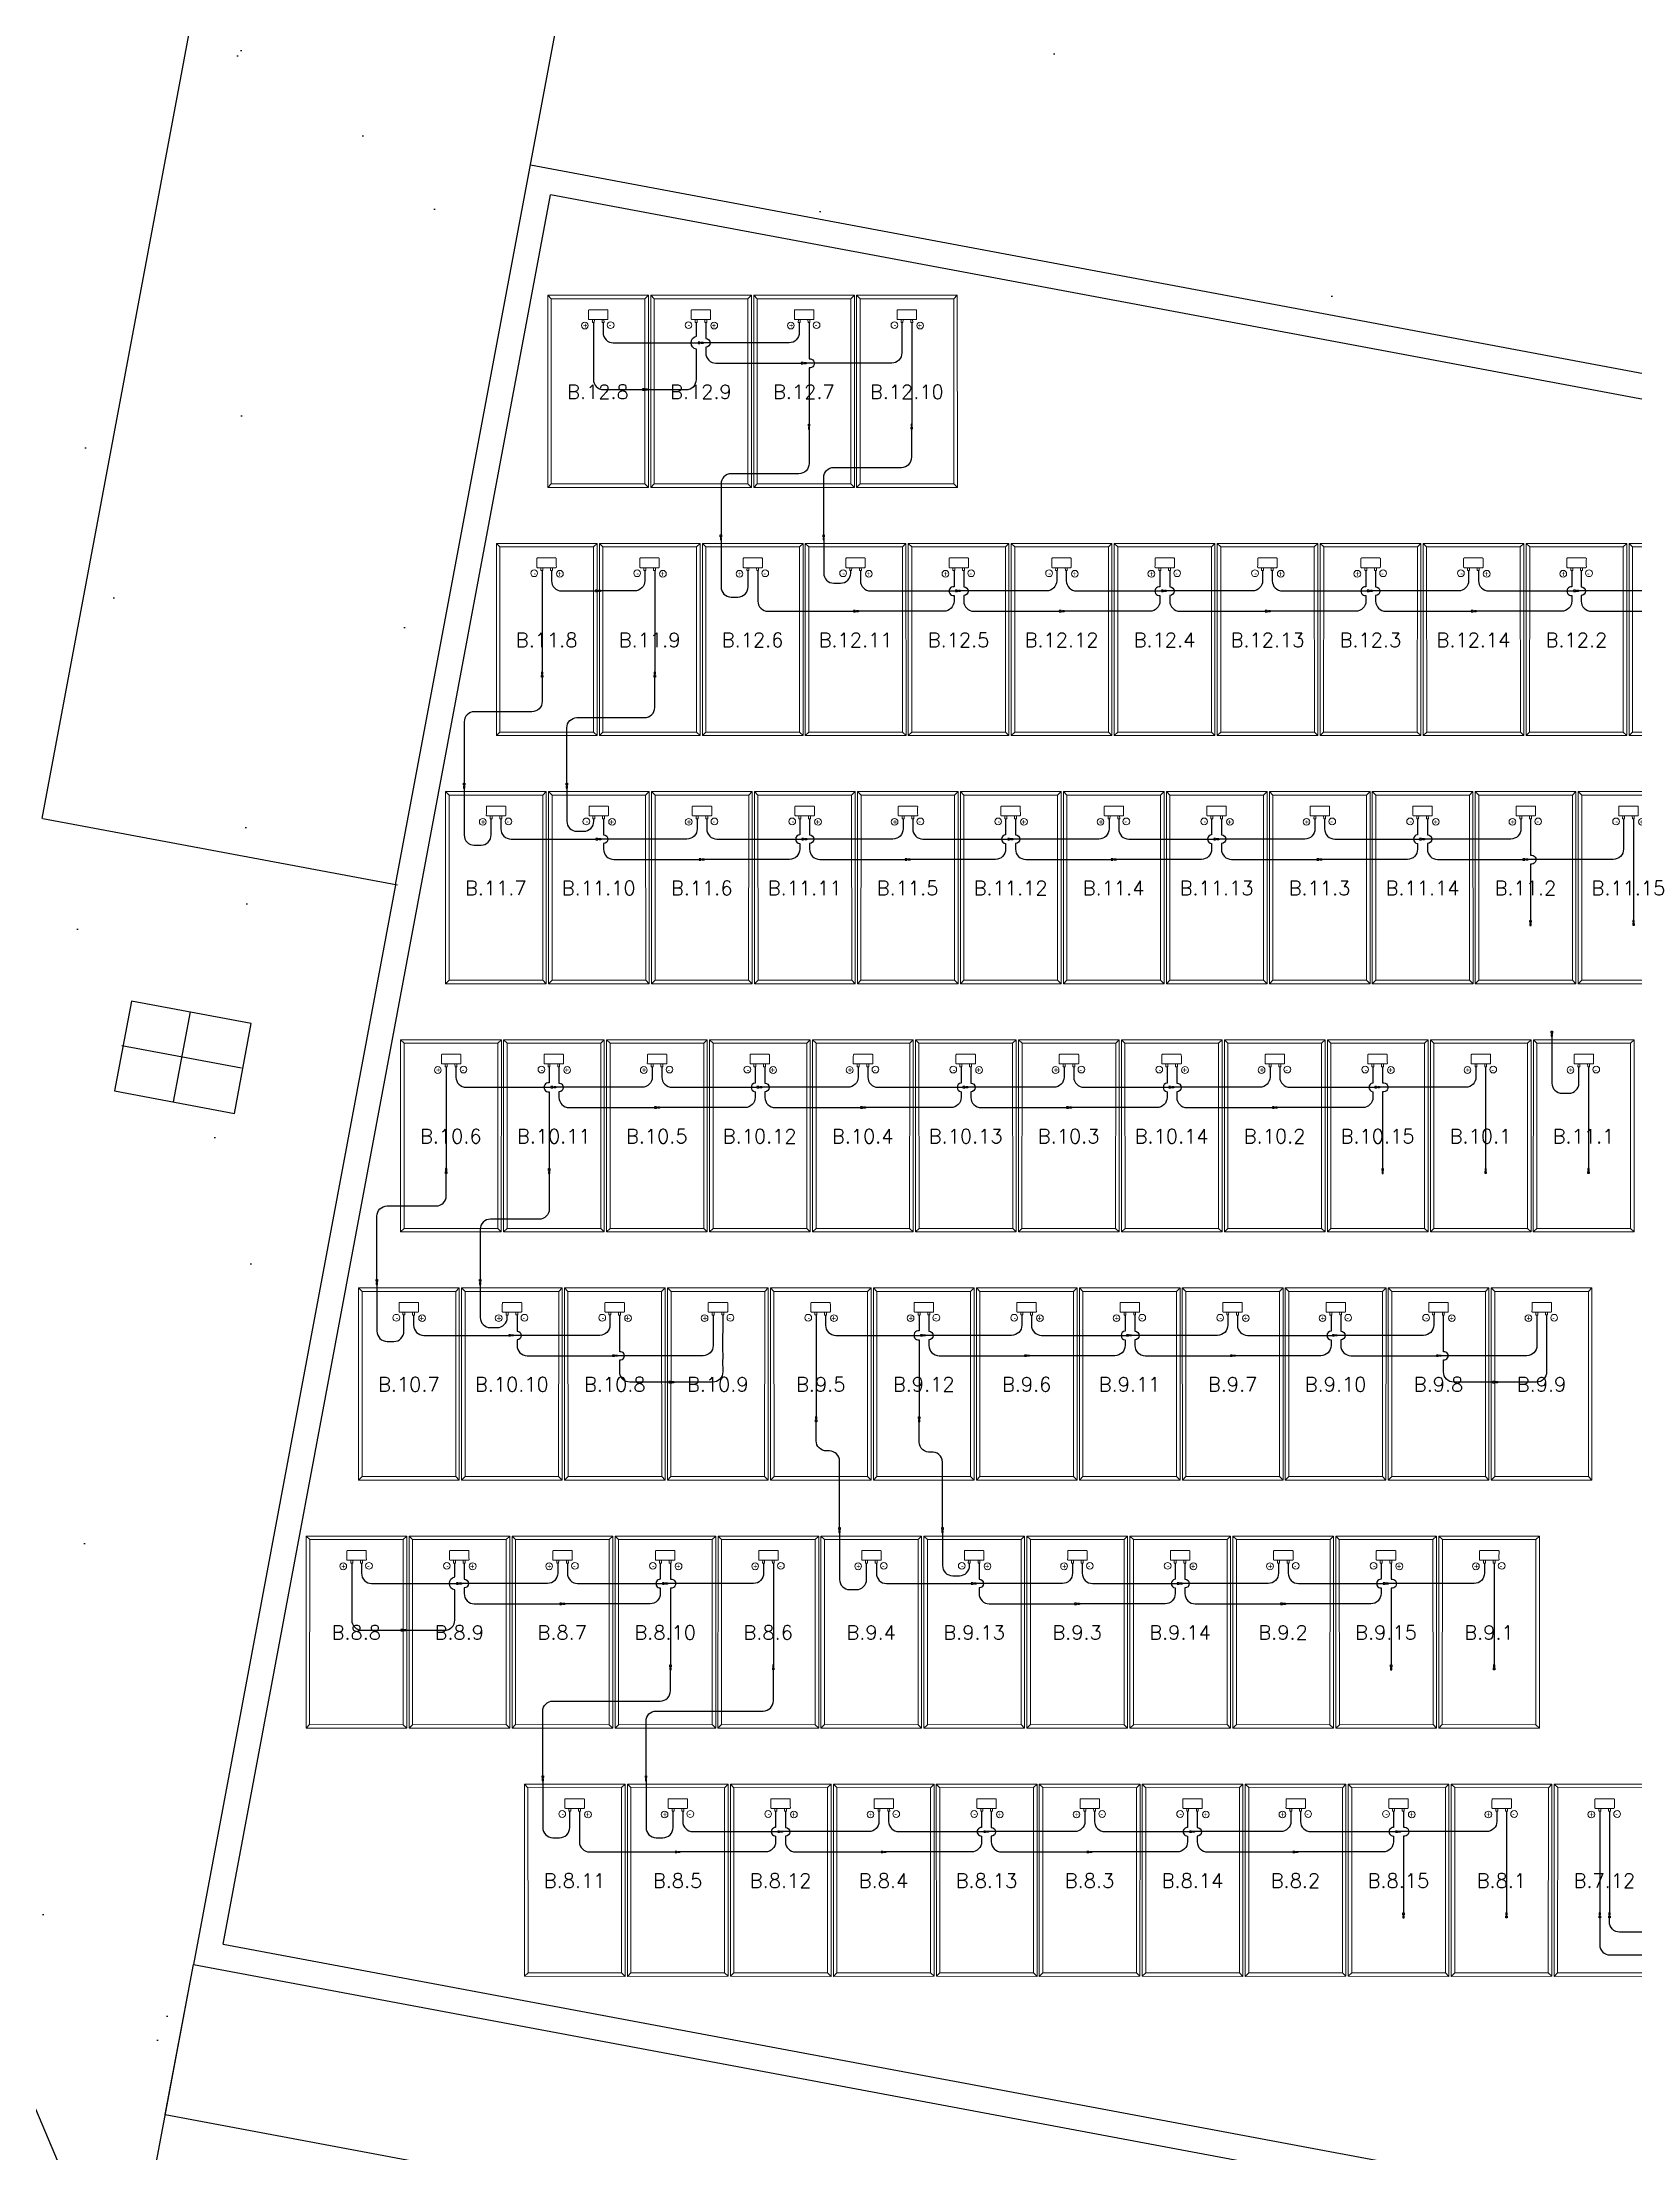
# Model space of a CAD drawing. Header units: metres. Extents: x 1796 to 2240, y -1398 to -999.
# Drawn here: x 2004.72 to 2020.39, y -1176.4 to -1155.63 of the extents above; entities that cross this region are included whole.
import ezdxf

# ---------------------------------------------------------------- set-up
doc = ezdxf.new("R2010")
doc.units = ezdxf.units.M
doc.header["$MEASUREMENT"] = 0
for name, color, linetype in [('ARQUITETURA', 253, 'CONTINUOUS'), ('CABO_MODULO_FV', 7, 'CONTINUOUS'), ('CABO_ORION_FV', 7, 'CONTINUOUS'), ('CONECTOR_MODULO_FV', 3, 'CONTINUOUS'), ('MÓDULOS FV', 7, 'CONTINUOUS')]:
    doc.layers.add(name, color=color, linetype=linetype)
doc.layers.add('MOD_ALOCADOS_A', color=5, linetype='CONTINUOUS', lineweight=9)
doc.layers.add('MODULOS_PV', color=2, linetype='CONTINUOUS', lineweight=9)
doc.styles.add('R120-500', font='romans.shx', dxfattribs={"height": 1.5})
pattern_1 = [(350.62296, (1466.5355, -762.2295), (4.08992, 4.08927), [0, -4.56, 0, -5.1, 0, -4.875]), (320.623, (1466.5355, -762.2295), (9.808834, 1.91215), [0, -2.46, 0, -4.11, 0, -1.575]), (280.62296, (1464.013, -759.536), (6.39856, -6.807323), [0, -1.5, 0, -5.4, 0, -7.05]), (270.623, (1464.013, -759.536), (8.08648, -4.78256), [0, -0.75, 0, -3.54, 0, -4.05])]

# ---------------------------------------------------------------- blocks, each defined once
blk = doc.blocks.new('modulo')
at = {"layer": 'MODULOS_PV', "color": 8}
for p, q in [((-0.751, 2.014), (-0.753, 2.063)), ((-1.381, 1.342), (-1.43, 1.34)), ((0.577, 0.769), (0.626, 0.771)), ((-0.053, 0.097), (-0.051, 0.048))]:
    blk.add_line(p, q, dxfattribs=at)
for points in [[(-1.43, 1.34), (-0.753, 2.063), (0.626, 0.771), (-0.051, 0.048)], [(-1.381, 1.342), (-0.751, 2.014), (0.577, 0.769), (-0.053, 0.097)]]:
    blk.add_lwpolyline(points, close=True, dxfattribs=at)
for points in [[(-0.956, 1.498), (-0.935, 1.478), (-0.922, 1.492), (-0.943, 1.512)], [(-0.878, 1.581), (-0.857, 1.562), (-0.87, 1.548), (-0.891, 1.567)]]:
    blk.add_lwpolyline(points, dxfattribs=at)
blk.add_circle((-0.793, 1.591), 0.0332, dxfattribs=at)
at = {"layer": 'MODULOS_PV', "color": 1}
blk.add_circle((-0.963, 1.403), 0.0332, dxfattribs=at)
at = {"layer": 'MODULOS_PV', "color": 8}
blk.add_open_spline([(-0.986, 1.473), (-1.006, 1.493), (-1.027, 1.512), (-1.048, 1.532), (-1.048, 1.532), (-1.049, 1.534), (-1.049, 1.536), (-1.048, 1.538), (-1.048, 1.539), (-1.007, 1.583), (-0.966, 1.627), (-0.925, 1.67), (-0.924, 1.671), (-0.922, 1.672), (-0.919, 1.672), (-0.918, 1.671), (-0.917, 1.671), (-0.897, 1.652), (-0.876, 1.632), (-0.855, 1.613), (-0.855, 1.612), (-0.854, 1.611), (-0.854, 1.608), (-0.855, 1.606), (-0.855, 1.605), (-0.896, 1.561), (-0.937, 1.518), (-0.978, 1.474), (-0.979, 1.473), (-0.981, 1.472), (-0.984, 1.472), (-0.985, 1.473), (-0.986, 1.473)], degree=3, knots=[0, 0, 0, 0, 1, 1, 1, 1.002534, 1.003925, 1.008052, 1.008052, 1.008052, 2.008052, 2.008052, 2.008052, 2.012179, 2.01357, 2.016104, 2.016104, 2.016104, 3.016104, 3.016104, 3.016104, 3.018638, 3.02003, 3.024156, 3.024156, 3.024156, 4.024156, 4.024156, 4.024156, 4.028283, 4.029675, 4.032208, 4.032208, 4.032208, 4.032208], dxfattribs=at)
at = {"layer": 'MODULOS_PV', "color": 8, "insert": (-0.827, 1.597), "char_height": 0.0572, "width": 0.10748, "attachment_point": 1, "rotation": 46.8722}
blk.add_mtext('-', dxfattribs=at)
at = {"layer": 'MODULOS_PV', "color": 1, "insert": (-0.997, 1.409), "char_height": 0.0572, "width": 0.10748, "attachment_point": 1, "rotation": 46.8722}
blk.add_mtext('+', dxfattribs=at)
blk = doc.blocks.new('CONECTOR_PLACA')
at = {"layer": 'CONECTOR_MODULO_FV'}
blk.add_hatch(color=256, dxfattribs=at).paths.add_polyline_path([(-0.001, -0.018), (0.001, -0.018), (0.001, -0.024), (0, -0.024), (-0.001, -0.024)])
for p, q in [((0, 0), (-0.006, 0)), ((-0.006, 0), (-0.006, -0.018)), ((0.006, 0), (0, 0)), ((0.006, -0.018), (0.006, 0)), ((-0.006, -0.018), (0.006, -0.018)), ((-0.001, -0.018), (-0.001, -0.024)), ((0.001, -0.018), (0.001, -0.024))]:
    blk.add_line(p, q, dxfattribs=at)
for points in [[(-0.002, -0.018), (-0.002, -0.022), (-0.001, -0.023), (-0.001, -0.024), (0, -0.024)], [(0.002, -0.018), (0.002, -0.022), (0.001, -0.023), (0.001, -0.024), (0, -0.024)]]:
    blk.add_lwpolyline(points, dxfattribs=at)
blk = doc.blocks.new('CONECTOR ORION')
at = {"layer": 'CONECTOR_MODULO_FV', "true_color": 0xf8d731}
blk.add_hatch(color=40, dxfattribs=at).paths.add_polyline_path([(-537.822, -669.536), (-537.822, -669.538), (-537.816, -669.538), (-537.816, -669.537), (-537.816, -669.536)])
at = {"layer": 'CONECTOR_MODULO_FV', "color": 40, "true_color": 0xf8d731}
for p, q in [((-537.84, -669.537), (-537.84, -669.531)), ((-537.84, -669.531), (-537.822, -669.531)), ((-537.84, -669.543), (-537.84, -669.537)), ((-537.822, -669.543), (-537.84, -669.543)), ((-537.822, -669.531), (-537.822, -669.543)), ((-537.822, -669.536), (-537.816, -669.536)), ((-537.822, -669.538), (-537.816, -669.538))]:
    blk.add_line(p, q, dxfattribs=at)
for points in [[(-537.822, -669.534), (-537.818, -669.534), (-537.817, -669.536), (-537.816, -669.536), (-537.816, -669.537)], [(-537.822, -669.539), (-537.818, -669.539), (-537.817, -669.538), (-537.816, -669.538), (-537.816, -669.537)]]:
    blk.add_lwpolyline(points, dxfattribs=at)

msp = doc.modelspace()

# ---------------------------------------------------------------- hatches: boundary and pattern name
at = {"layer": 'ARQUITETURA'}
h = msp.add_hatch(dxfattribs=at)
h.set_pattern_fill('AR-SAND', color=116, scale=3, angle=-46.877, style=0)
h.set_pattern_definition(pattern_1)
edge = h.paths.add_edge_path()
edge.add_line((2048.41, -1161.912), (2047.65, -1163.919))
edge.add_arc((2015.073, -1249.958), 92, 69.26198, 79.43995)
edge.add_line((2031.934, -1159.516), (2031.658, -1160.99))
edge.add_line((2031.658, -1160.99), (2009.518, -1156.844))
edge.add_line((2009.518, -1156.844), (2011.289, -1147.384))
edge.add_line((2011.289, -1147.384), (2033.265, -1151.499))
edge.add_line((2033.265, -1151.499), (2037.108, -1132.566))
edge.add_line((2037.108, -1132.566), (2028.352, -1123.315))
edge.add_line((2028.352, -1123.315), (2021.935, -1122.012))
edge.add_line((2021.935, -1122.012), (2022.419, -1119.626))
edge.add_arc((2025.457, -1120.243), 3.1, 43.1229, 168.5248, ccw=False)
edge.add_line((2027.72, -1118.124), (2040.231, -1131.482))
edge.add_arc((2039.063, -1132.575), 1.6, -10.3134, 43.1255, ccw=False)
edge.add_line((2040.638, -1132.862), (2037.908, -1147.419))
edge.add_arc((2043.365, -1148.443), 5.552, 169.3787, 228.4034)
edge.add_line((2039.679, -1152.595), (2048.41, -1161.912))
h = msp.add_hatch(dxfattribs=at)
h.set_pattern_fill('AR-SAND', color=116, scale=3, angle=-46.877, style=0)
h.set_pattern_definition(pattern_1)
h.paths.add_polyline_path([(1984.128, -1141.17), (1983.915, -1144.159), (1982.84, -1144.083), (1980.118, -1171.816), (1989.506, -1172.832), (2002.464, -1175.362), (2004.71, -1163.269), (2008.192, -1163.921), (2011.436, -1147.411), (2007.825, -1146.633), (2008.106, -1145.134)])
h = msp.add_hatch(dxfattribs=at)
h.set_pattern_fill('AR-SAND', color=116, scale=3, angle=-46.877, style=0)
h.set_pattern_definition(pattern_1)
h.paths.add_polyline_path([(2008.001, -1145.115), (2011.522, -1146.142), (2011.588, -1145.787)])
h.paths.add_polyline_path([(2011.51, -1146.205), (2005.926, -1176.011), (2009.518, -1156.844), (2009.518, -1156.844), (2011.289, -1147.384)])
edge = h.paths.add_edge_path()
edge.add_line((1981.157, -1171.776), (1975.185, -1171.196))
edge.add_line((1975.185, -1171.196), (1977.014, -1152.352))
edge.add_line((1977.014, -1152.352), (1946.456, -1159.903))
edge.add_line((1946.456, -1159.903), (1949.839, -1173.594))
edge.add_arc((1971.325, -1273.05), 101.75, 84.4554, 102.19064, ccw=False)
h = msp.add_hatch(dxfattribs=at)
h.set_pattern_fill('AR-SAND', color=116, scale=3, angle=-46.877, style=0)
h.set_pattern_definition(pattern_1)
edge = h.paths.add_edge_path()
edge.add_line((2008.19, -1163.921), (2004.721, -1163.271))
edge.add_line((2004.721, -1163.271), (2002.464, -1175.362))
edge.add_line((2002.464, -1175.362), (2005.925, -1176.016))
edge.add_line((2005.925, -1176.016), (2008.209, -1163.924))
h = msp.add_hatch(dxfattribs=at)
h.set_pattern_fill('AR-SAND', color=116, scale=3, angle=-46.877, style=0)
h.set_pattern_definition(pattern_1)
h.paths.add_polyline_path([(2005.926, -1176.011), (2011.481, -1177.051), (2011.762, -1182.232), (2013.85, -1188.788), (2015.045, -1193.275), (2016.47, -1200.453), (2020.438, -1211.407), (2019.663, -1211.256), (2004.648, -1175.957), (2004.347, -1174.315), (2005.515, -1174.1)])
edge = h.paths.add_edge_path()
edge.add_line((2001.722, -1179.297), (1999.392, -1178.857))
edge.add_line((1999.392, -1178.857), (2000.761, -1183.752))
edge.add_line((2000.761, -1183.752), (2002.49, -1184.228))
edge.add_line((2002.49, -1184.228), (2004.036, -1186.015))
edge.add_line((2004.036, -1186.015), (2004.69, -1192.706))
edge.add_line((2004.69, -1192.706), (2007.184, -1195.369))
edge.add_line((2007.184, -1195.369), (2009.963, -1201.075))
edge.add_line((2009.963, -1201.075), (2013.609, -1210.073))
edge.add_line((2013.609, -1210.073), (2014.922, -1210.329))
edge.add_line((2014.922, -1210.329), (2001.72, -1179.293))

# ---------------------------------------------------------------- linework, layer by layer
for p, q in [((2010.497, -1132.366), (2004.71, -1163.269)), ((2008.192, -1163.921), (2013.447, -1135.859)), ((2031.731, -1161.004), (2009.518, -1156.844)), ((2006.496, -1174.337), (2009.717, -1157.136)), ((2031.685, -1161.25), (2009.717, -1157.136)), ((2008.209, -1163.924), (2004.721, -1163.271)), ((2008.192, -1163.921), (2006.204, -1174.537)), ((2005.592, -1165.063), (2005.427, -1165.947)), ((2006.772, -1165.284), (2005.592, -1165.063)), ((2006.17, -1165.17), (2006.005, -1166.055)), ((2006.606, -1166.168), (2006.772, -1165.284)), ((2006.677, -1165.723), (2005.498, -1165.502)), ((2005.427, -1165.947), (2006.606, -1166.168)), ((2003.865, -1186.918), (2006.204, -1174.537)), ((2005.926, -1176.011), (2006.204, -1174.537)), ((2006.204, -1174.537), (2028.418, -1178.697)), ((2004.648, -1175.957), (2019.663, -1211.256)), ((2005.926, -1176.011), (2028.142, -1180.171))]:
    msp.add_line(p, q, dxfattribs=at)
msp.add_lwpolyline([(2006.496, -1174.337), (2028.464, -1178.451, -0.210066), (2076.809, -1211.471)], format="xyb", dxfattribs=at)
at = {"layer": 'CABO_MODULO_FV', "color": 1}
for p, q in [((2013.269, -1158.39), (2013.269, -1159.39)), ((2010.741, -1160.83), (2010.741, -1161.83)), ((2020.37, -1163.27), (2020.37, -1164.27)), ((2008.69, -1165.71), (2008.69, -1166.71)), ((2020.038, -1173.03), (2020.038, -1174.03))]:
    msp.add_line(p, q, dxfattribs=at)
at = {"layer": 'CABO_MODULO_FV'}
for p, q in [((2009.633, -1160.83), (2009.633, -1161.83)), ((2018.915, -1165.71), (2018.915, -1166.71)), ((2019.928, -1165.71), (2019.928, -1166.71)), ((2012.329, -1168.15), (2012.329, -1169.15)), ((2011.908, -1170.59), (2011.908, -1171.59)), ((2018.999, -1170.59), (2018.999, -1171.59)), ((2019.12, -1173.03), (2019.12, -1174.03)), ((2020.133, -1173.03), (2020.133, -1174.03))]:
    msp.add_line(p, q, dxfattribs=at)
at = {"layer": 'CABO_MODULO_FV', "color": 1}
for points in [[(2010.137, -1158.39), (2010.139, -1158.748, 0.030541), (2010.139, -1158.836), (2010.137, -1158.95, 0.414214), (2010.237, -1159.05), (2010.62, -1159.05)], [(2012.163, -1158.39), (2012.163, -1158.49, -0.414214), (2012.063, -1158.59), (2011.216, -1158.59)], [(2011.243, -1158.39), (2011.243, -1158.549, -1), (2011.243, -1158.634), (2011.243, -1158.69, 0.414214), (2011.343, -1158.79), (2012.183, -1158.79)], [(2011.393, -1160.529), (2011.393, -1160.99, 0.414211), (2011.493, -1161.09), (2011.559, -1161.09, 0.414214), (2011.659, -1160.99), (2011.659, -1160.83)], [(2009.725, -1160.83), (2009.725, -1160.93, 0.414214), (2009.825, -1161.03), (2010.158, -1161.03)], [(2013.685, -1160.83), (2013.685, -1160.989, 1.158499), (2013.685, -1161.074), (2013.685, -1161.13, -0.414214), (2013.585, -1161.23), (2012.744, -1161.23)], [(2012.764, -1160.83), (2012.764, -1160.93, 0.414214), (2012.864, -1161.03), (2013.699, -1161.03)], [(2015.711, -1160.83), (2015.711, -1160.989, 1.158499), (2015.711, -1161.074), (2015.711, -1161.13, -0.414214), (2015.611, -1161.23), (2014.77, -1161.23)], [(2014.79, -1160.83), (2014.79, -1160.93, 0.414214), (2014.89, -1161.03), (2015.725, -1161.03)], [(2017.737, -1160.83), (2017.737, -1160.989, 1.158499), (2017.737, -1161.074), (2017.737, -1161.13, -0.414214), (2017.637, -1161.23), (2016.796, -1161.23)], [(2016.816, -1160.83), (2016.816, -1160.93, 0.414214), (2016.916, -1161.03), (2017.751, -1161.03)], [(2019.763, -1160.83), (2019.763, -1160.989, 1.158499), (2019.763, -1161.074), (2019.763, -1161.13, -0.414214), (2019.663, -1161.23), (2018.822, -1161.23)], [(2018.845, -1160.83), (2018.845, -1160.93, 0.414214), (2018.945, -1161.03), (2019.78, -1161.03)], [(2008.866, -1162.969), (2008.866, -1163.43, 0.414211), (2008.966, -1163.53), (2009.032, -1163.53, 0.414214), (2009.132, -1163.43), (2009.132, -1163.27)], [(2011.158, -1163.27), (2011.158, -1163.37, -0.414214), (2011.058, -1163.47), (2010.211, -1163.47)], [(2010.238, -1163.27), (2010.238, -1163.429, -1), (2010.238, -1163.514), (2010.238, -1163.57, 0.414214), (2010.338, -1163.67), (2011.178, -1163.67)], [(2013.184, -1163.27), (2013.184, -1163.37, -0.414214), (2013.084, -1163.47), (2012.237, -1163.47)], [(2012.264, -1163.27), (2012.264, -1163.429, -1), (2012.264, -1163.514), (2012.264, -1163.57, 0.414214), (2012.364, -1163.67), (2013.204, -1163.67)], [(2015.21, -1163.27), (2015.21, -1163.37, -0.414214), (2015.11, -1163.47), (2014.263, -1163.47)], [(2014.29, -1163.27), (2014.29, -1163.429, -1), (2014.29, -1163.514), (2014.29, -1163.57, 0.414214), (2014.39, -1163.67), (2015.23, -1163.67)], [(2017.236, -1163.27), (2017.236, -1163.37, -0.414214), (2017.136, -1163.47), (2016.289, -1163.47)], [(2016.316, -1163.27), (2016.316, -1163.429, -1), (2016.316, -1163.514), (2016.316, -1163.57, 0.414214), (2016.416, -1163.67), (2017.256, -1163.67)], [(2019.262, -1163.27), (2019.262, -1163.37, -0.414214), (2019.162, -1163.47), (2018.315, -1163.47)], [(2018.342, -1163.27), (2018.342, -1163.429, -1), (2018.342, -1163.514), (2018.342, -1163.57, 0.414214), (2018.442, -1163.67), (2019.282, -1163.67)], [(2019.567, -1165.409), (2019.567, -1165.87, 0.414211), (2019.667, -1165.97), (2019.733, -1165.97, 0.414214), (2019.833, -1165.87), (2019.833, -1165.71)], [(2010.716, -1165.71), (2010.716, -1165.81, -0.414214), (2010.616, -1165.91), (2009.768, -1165.91)], [(2009.799, -1165.71), (2009.799, -1165.869, -1), (2009.799, -1165.954), (2009.799, -1166.01, 0.414214), (2009.899, -1166.11), (2010.74, -1166.11)], [(2012.742, -1165.71), (2012.742, -1165.81, -0.414214), (2012.642, -1165.91), (2011.794, -1165.91)], [(2011.825, -1165.71), (2011.825, -1165.869, -1), (2011.825, -1165.954), (2011.825, -1166.01, 0.414214), (2011.925, -1166.11), (2012.766, -1166.11)], [(2014.768, -1165.71), (2014.768, -1165.81, -0.414214), (2014.668, -1165.91), (2013.82, -1165.91)], [(2013.851, -1165.71), (2013.851, -1165.869, -1), (2013.851, -1165.954), (2013.851, -1166.01, 0.414214), (2013.951, -1166.11), (2014.792, -1166.11)], [(2016.794, -1165.71), (2016.794, -1165.81, -0.414214), (2016.694, -1165.91), (2015.846, -1165.91)], [(2015.876, -1165.71), (2015.876, -1165.869, -1), (2015.876, -1165.954), (2015.876, -1166.01, 0.414214), (2015.976, -1166.11), (2016.817, -1166.11)], [(2018.82, -1165.71), (2018.82, -1165.81, -0.414214), (2018.72, -1165.91), (2017.872, -1165.91)], [(2017.902, -1165.71), (2017.902, -1165.867, -1.188522), (2017.902, -1165.955), (2017.902, -1166.71)], [(2009.024, -1167.849), (2009.024, -1168.174, 0.414211), (2009.124, -1168.274), (2009.19, -1168.274, 0.414214), (2009.29, -1168.174), (2009.29, -1168.15)], [(2008.369, -1168.15), (2008.369, -1168.25, 0.414214), (2008.469, -1168.35), (2009.304, -1168.35)], [(2011.316, -1168.15), (2011.316, -1168.309, 0.016695), (2011.316, -1168.394), (2011.316, -1168.45, -0.414214), (2011.216, -1168.55), (2010.375, -1168.55)], [(2010.88, -1168.81), (2010.497, -1168.81, -0.414214), (2010.397, -1168.71), (2010.397, -1168.59, 1.159254), (2010.397, -1168.511), (2010.397, -1168.15)], [(2012.421, -1168.15), (2012.421, -1168.25, 0.414214), (2012.521, -1168.35), (2013.356, -1168.35)], [(2013.342, -1168.15), (2013.342, -1168.307, 1.186394), (2013.342, -1168.395), (2013.342, -1169.15)], [(2015.368, -1168.15), (2015.368, -1168.309, 0.928013), (2015.368, -1168.394), (2015.368, -1168.45, -0.414214), (2015.268, -1168.55), (2014.427, -1168.55)], [(2014.447, -1168.15), (2014.447, -1168.25, 0.414214), (2014.547, -1168.35), (2015.382, -1168.35)], [(2017.394, -1168.15), (2017.394, -1168.309, 0.928013), (2017.394, -1168.394), (2017.394, -1168.45, -0.414214), (2017.294, -1168.55), (2016.453, -1168.55)], [(2016.473, -1168.15), (2016.473, -1168.25, 0.414214), (2016.573, -1168.35), (2017.408, -1168.35)], [(2019.42, -1168.15), (2019.42, -1168.309, -0.004462), (2019.42, -1168.394), (2019.42, -1168.45, -0.414214), (2019.32, -1168.55), (2018.479, -1168.55)], [(2018.984, -1168.81), (2018.601, -1168.81, -0.414214), (2018.501, -1168.71), (2018.501, -1168.59, 1.159254), (2018.501, -1168.511), (2018.501, -1168.15)], [(2012.559, -1170.289), (2012.559, -1170.75, 0.414211), (2012.659, -1170.85), (2012.725, -1170.85, 0.414214), (2012.825, -1170.75), (2012.825, -1170.59)], [(2007.76, -1170.59), (2007.762, -1170.948, 0.030541), (2007.762, -1171.036), (2007.76, -1171.15, 0.414214), (2007.86, -1171.25), (2008.243, -1171.25)], [(2009.786, -1170.59), (2009.786, -1170.69, -0.414214), (2009.686, -1170.79), (2008.839, -1170.79)], [(2008.866, -1170.59), (2008.866, -1170.749, -1), (2008.866, -1170.834), (2008.866, -1170.89, 0.414214), (2008.966, -1170.99), (2009.806, -1170.99)], [(2011.812, -1170.59), (2011.812, -1170.69, -0.414214), (2011.712, -1170.79), (2010.865, -1170.79)], [(2010.895, -1170.59), (2010.895, -1170.747, -1.170805), (2010.895, -1170.835), (2010.895, -1171.59)], [(2014.851, -1170.59), (2014.851, -1170.69, -0.414214), (2014.751, -1170.79), (2013.904, -1170.79)], [(2013.932, -1170.59), (2013.932, -1170.749, -1), (2013.932, -1170.834), (2013.932, -1170.89, 0.414214), (2014.032, -1170.99), (2014.872, -1170.99)], [(2016.877, -1170.59), (2016.877, -1170.69, -0.414214), (2016.777, -1170.79), (2015.93, -1170.79)], [(2015.957, -1170.59), (2015.957, -1170.749, -1), (2015.957, -1170.834), (2015.957, -1170.89, 0.414214), (2016.057, -1170.99), (2016.897, -1170.99)], [(2018.903, -1170.59), (2018.903, -1170.69, -0.414214), (2018.803, -1170.79), (2017.956, -1170.79)], [(2017.986, -1170.59), (2017.986, -1170.747, -1.170805), (2017.986, -1170.835), (2017.986, -1171.59)], [(2010.655, -1172.729), (2010.655, -1173.19, 0.414211), (2010.755, -1173.29), (2010.821, -1173.29, 0.414214), (2010.921, -1173.19), (2010.921, -1173.03)], [(2010, -1173.03), (2010, -1173.189, -0.002038), (2010, -1173.274), (2010, -1173.33, 0.414214), (2010.1, -1173.43), (2010.941, -1173.43)], [(2012.947, -1173.03), (2012.947, -1173.13, -0.414214), (2012.847, -1173.23), (2011.999, -1173.23)], [(2012.026, -1173.03), (2012.026, -1173.189, -1), (2012.026, -1173.274), (2012.026, -1173.33, 0.414214), (2012.126, -1173.43), (2012.967, -1173.43)], [(2014.973, -1173.03), (2014.973, -1173.13, -0.414214), (2014.873, -1173.23), (2014.025, -1173.23)], [(2014.052, -1173.03), (2014.052, -1173.189, -1), (2014.052, -1173.274), (2014.052, -1173.33, 0.414214), (2014.152, -1173.43), (2014.993, -1173.43)], [(2016.999, -1173.03), (2016.999, -1173.13, -0.414214), (2016.899, -1173.23), (2016.051, -1173.23)], [(2016.078, -1173.03), (2016.078, -1173.189, -1), (2016.078, -1173.274), (2016.078, -1173.33, 0.414214), (2016.178, -1173.43), (2017.019, -1173.43)], [(2019.025, -1173.03), (2019.025, -1173.13, -0.414214), (2018.925, -1173.23), (2018.077, -1173.23)], [(2018.107, -1173.03), (2018.107, -1173.187, -1.170805), (2018.107, -1173.275), (2018.107, -1174.03)]]:
    msp.add_lwpolyline(points, format="xyb", dxfattribs=at)
at = {"layer": 'CABO_MODULO_FV'}
for points in [[(2010.233, -1158.39), (2010.233, -1158.49, 0.414214), (2010.333, -1158.59), (2011.167, -1158.59)], [(2010.669, -1159.05), (2011.051, -1159.05, 0.414214), (2011.151, -1158.95), (2011.151, -1158.654, -0.823789), (2011.151, -1158.526), (2011.151, -1158.39)], [(2013.172, -1158.39), (2013.172, -1158.549, -0.002399), (2013.172, -1158.634), (2013.172, -1158.69, -0.414214), (2013.072, -1158.79), (2012.232, -1158.79)], [(2012.259, -1158.39), (2012.259, -1158.748, -1.188522), (2012.259, -1158.836), (2012.259, -1159.39)], [(2012.403, -1160.529), (2012.403, -1160.854, 0.414211), (2012.503, -1160.954), (2012.569, -1160.954, 0.414214), (2012.669, -1160.854), (2012.669, -1160.83)], [(2010.643, -1160.83), (2010.643, -1160.93, -0.414214), (2010.543, -1161.03), (2010.207, -1161.03)], [(2011.755, -1160.83), (2011.755, -1160.989, -0.000553), (2011.755, -1161.074), (2011.755, -1161.13, 0.414214), (2011.855, -1161.23), (2012.695, -1161.23)], [(2014.695, -1160.83), (2014.695, -1160.93, -0.414214), (2014.595, -1161.03), (2013.747, -1161.03)], [(2013.781, -1160.83), (2013.781, -1160.989, -1), (2013.781, -1161.074), (2013.781, -1161.13, 0.414214), (2013.881, -1161.23), (2014.721, -1161.23)], [(2016.721, -1160.83), (2016.721, -1160.93, -0.414214), (2016.621, -1161.03), (2015.773, -1161.03)], [(2015.807, -1160.83), (2015.807, -1160.989, -1), (2015.807, -1161.074), (2015.807, -1161.13, 0.414214), (2015.907, -1161.23), (2016.747, -1161.23)], [(2018.747, -1160.83), (2018.747, -1160.93, -0.414214), (2018.647, -1161.03), (2017.799, -1161.03)], [(2017.833, -1160.83), (2017.833, -1160.989, -1), (2017.833, -1161.074), (2017.833, -1161.13, 0.414214), (2017.933, -1161.23), (2018.773, -1161.23)], [(2020.776, -1160.83), (2020.776, -1160.93, -0.414214), (2020.676, -1161.03), (2019.828, -1161.03)], [(2019.855, -1160.83), (2019.855, -1160.989, -1), (2019.855, -1161.074), (2019.855, -1161.13, 0.414214), (2019.955, -1161.23), (2020.795, -1161.23)], [(2009.876, -1162.969), (2009.876, -1163.294, 0.414211), (2009.976, -1163.394), (2010.042, -1163.394, 0.414214), (2010.142, -1163.294), (2010.142, -1163.27)], [(2009.227, -1163.27), (2009.227, -1163.37, 0.414214), (2009.327, -1163.47), (2010.162, -1163.47)], [(2012.167, -1163.27), (2012.167, -1163.429, 0.928013), (2012.167, -1163.514), (2012.167, -1163.57, -0.414214), (2012.067, -1163.67), (2011.227, -1163.67)], [(2011.253, -1163.27), (2011.253, -1163.37, 0.414214), (2011.353, -1163.47), (2012.188, -1163.47)], [(2014.193, -1163.27), (2014.193, -1163.429, 0.928013), (2014.193, -1163.514), (2014.193, -1163.57, -0.414214), (2014.093, -1163.67), (2013.253, -1163.67)], [(2013.279, -1163.27), (2013.279, -1163.37, 0.414214), (2013.379, -1163.47), (2014.214, -1163.47)], [(2016.219, -1163.27), (2016.219, -1163.429, 0.928013), (2016.219, -1163.514), (2016.219, -1163.57, -0.414214), (2016.119, -1163.67), (2015.279, -1163.67)], [(2015.305, -1163.27), (2015.305, -1163.37, 0.414214), (2015.405, -1163.47), (2016.24, -1163.47)], [(2018.245, -1163.27), (2018.245, -1163.429, 0.928013), (2018.245, -1163.514), (2018.245, -1163.57, -0.414214), (2018.145, -1163.67), (2017.305, -1163.67)], [(2017.331, -1163.27), (2017.331, -1163.37, 0.414214), (2017.431, -1163.47), (2018.266, -1163.47)], [(2020.271, -1163.27), (2020.271, -1163.429, -0.006123), (2020.271, -1163.514), (2020.271, -1163.57, -0.414214), (2020.171, -1163.67), (2019.331, -1163.67)], [(2019.357, -1163.27), (2019.357, -1163.628, -1.188522), (2019.357, -1163.716), (2019.357, -1164.27)], [(2008.785, -1165.71), (2008.785, -1165.81, 0.414214), (2008.885, -1165.91), (2009.72, -1165.91)], [(2009.703, -1165.71), (2009.703, -1165.867, 1.186394), (2009.703, -1165.955), (2009.703, -1166.71)], [(2011.729, -1165.71), (2011.729, -1165.869, 0.928013), (2011.729, -1165.954), (2011.729, -1166.01, -0.414214), (2011.629, -1166.11), (2010.788, -1166.11)], [(2010.811, -1165.71), (2010.811, -1165.81, 0.414214), (2010.911, -1165.91), (2011.746, -1165.91)], [(2013.755, -1165.71), (2013.755, -1165.869, 0.928013), (2013.755, -1165.954), (2013.755, -1166.01, -0.414214), (2013.655, -1166.11), (2012.814, -1166.11)], [(2012.837, -1165.71), (2012.837, -1165.81, 0.414214), (2012.937, -1165.91), (2013.772, -1165.91)], [(2015.781, -1165.71), (2015.781, -1165.869, 0.928013), (2015.781, -1165.954), (2015.781, -1166.01, -0.414214), (2015.681, -1166.11), (2014.84, -1166.11)], [(2014.863, -1165.71), (2014.863, -1165.81, 0.414214), (2014.963, -1165.91), (2015.798, -1165.91)], [(2017.806, -1165.71), (2017.806, -1165.869, 0.928013), (2017.806, -1165.954), (2017.806, -1166.01, -0.414214), (2017.706, -1166.11), (2016.865, -1166.11)], [(2016.889, -1165.71), (2016.889, -1165.81, 0.414214), (2016.989, -1165.91), (2017.824, -1165.91)], [(2008.008, -1167.849), (2008.008, -1168.31, 0.414211), (2008.108, -1168.41), (2008.174, -1168.41, 0.414214), (2008.274, -1168.31), (2008.274, -1168.15)], [(2010.3, -1168.15), (2010.3, -1168.25, -0.414214), (2010.2, -1168.35), (2009.352, -1168.35)], [(2009.386, -1168.15), (2009.386, -1168.309, -1), (2009.386, -1168.394), (2009.386, -1168.45, 0.414214), (2009.486, -1168.55), (2010.327, -1168.55)], [(2011.411, -1168.15), (2011.409, -1168.508, -0.030541), (2011.409, -1168.596), (2011.411, -1168.71, -0.414214), (2011.311, -1168.81), (2010.928, -1168.81)], [(2014.352, -1168.15), (2014.352, -1168.25, -0.414214), (2014.252, -1168.35), (2013.404, -1168.35)], [(2013.438, -1168.15), (2013.438, -1168.309, -1), (2013.438, -1168.394), (2013.438, -1168.45, 0.414214), (2013.538, -1168.55), (2014.379, -1168.55)], [(2016.378, -1168.15), (2016.378, -1168.25, -0.414214), (2016.278, -1168.35), (2015.43, -1168.35)], [(2015.464, -1168.15), (2015.464, -1168.309, -1), (2015.464, -1168.394), (2015.464, -1168.45, 0.414214), (2015.564, -1168.55), (2016.405, -1168.55)], [(2018.404, -1168.15), (2018.404, -1168.25, -0.414214), (2018.304, -1168.35), (2017.456, -1168.35)], [(2017.49, -1168.15), (2017.49, -1168.309, -1), (2017.49, -1168.394), (2017.49, -1168.45, 0.414214), (2017.59, -1168.55), (2018.431, -1168.55)], [(2019.515, -1168.15), (2019.513, -1168.508, -0.030541), (2019.513, -1168.596), (2019.515, -1168.71, -0.414214), (2019.415, -1168.81), (2019.032, -1168.81)], [(2013.572, -1170.289), (2013.572, -1170.614, 0.414211), (2013.672, -1170.714), (2013.738, -1170.714, 0.414214), (2013.838, -1170.614), (2013.838, -1170.59)], [(2007.856, -1170.59), (2007.856, -1170.69, 0.414214), (2007.956, -1170.79), (2008.79, -1170.79)], [(2008.292, -1171.25), (2008.674, -1171.25, 0.414214), (2008.774, -1171.15), (2008.774, -1170.854, -0.823789), (2008.774, -1170.726), (2008.774, -1170.59)], [(2010.795, -1170.59), (2010.795, -1170.749, 1.013288), (2010.795, -1170.834), (2010.795, -1170.89, -0.414214), (2010.695, -1170.99), (2009.855, -1170.99)], [(2009.882, -1170.59), (2009.882, -1170.69, 0.414214), (2009.982, -1170.79), (2010.816, -1170.79)], [(2012.921, -1170.59), (2012.921, -1170.69, 0.414214), (2013.021, -1170.79), (2013.855, -1170.79)], [(2015.861, -1170.59), (2015.861, -1170.749, 0.928013), (2015.861, -1170.834), (2015.861, -1170.89, -0.414214), (2015.761, -1170.99), (2014.921, -1170.99)], [(2014.947, -1170.59), (2014.947, -1170.69, 0.414214), (2015.047, -1170.79), (2015.881, -1170.79)], [(2017.886, -1170.59), (2017.886, -1170.749, 1.013288), (2017.886, -1170.834), (2017.886, -1170.89, -0.414214), (2017.786, -1170.99), (2016.946, -1170.99)], [(2016.973, -1170.59), (2016.973, -1170.69, 0.414214), (2017.073, -1170.79), (2017.907, -1170.79)], [(2009.639, -1172.729), (2009.639, -1173.19, 0.414211), (2009.739, -1173.29), (2009.805, -1173.29, 0.414214), (2009.905, -1173.19), (2009.905, -1173.03)], [(2011.93, -1173.03), (2011.93, -1173.189, 1.013288), (2011.93, -1173.274), (2011.93, -1173.33, -0.414214), (2011.83, -1173.43), (2010.989, -1173.43)], [(2011.016, -1173.03), (2011.016, -1173.13, 0.414214), (2011.116, -1173.23), (2011.951, -1173.23)], [(2013.956, -1173.03), (2013.956, -1173.189, 1.013288), (2013.956, -1173.274), (2013.956, -1173.33, -0.414214), (2013.856, -1173.43), (2013.015, -1173.43)], [(2013.042, -1173.03), (2013.042, -1173.13, 0.414214), (2013.142, -1173.23), (2013.977, -1173.23)], [(2015.982, -1173.03), (2015.982, -1173.189, 1.013288), (2015.982, -1173.274), (2015.982, -1173.33, -0.414214), (2015.882, -1173.43), (2015.041, -1173.43)], [(2015.068, -1173.03), (2015.068, -1173.13, 0.414214), (2015.168, -1173.23), (2016.003, -1173.23)], [(2018.008, -1173.03), (2018.008, -1173.189, 1.013288), (2018.008, -1173.274), (2018.008, -1173.33, -0.414214), (2017.908, -1173.43), (2017.067, -1173.43)], [(2017.094, -1173.03), (2017.094, -1173.13, 0.414214), (2017.194, -1173.23), (2018.029, -1173.23)]]:
    msp.add_lwpolyline(points, format="xyb", dxfattribs=at)
at = {"layer": 'CABO_ORION_FV', "color": 9, "linetype": 'ByBlock', "true_color": 0xbababa}
for points in [[(2012.259, -1159.438), (2012.259, -1159.778, -0.414214), (2012.159, -1159.878), (2011.493, -1159.878, 0.414214), (2011.393, -1159.978), (2011.393, -1160.48)], [(2009.633, -1161.878), (2009.633, -1162.118, -0.414214), (2009.533, -1162.218), (2008.966, -1162.218, 0.414214), (2008.866, -1162.318), (2008.866, -1162.92)], [(2009.703, -1166.758), (2009.703, -1167.108, -0.414214), (2009.603, -1167.208), (2009.124, -1167.208, 0.414214), (2009.024, -1167.308), (2009.024, -1167.8)], [(2012.559, -1170.24), (2012.559, -1169.587, 0.414214), (2012.459, -1169.487), (2012.429, -1169.487, -0.414214), (2012.329, -1169.387), (2012.329, -1169.198)], [(2010.655, -1172.68), (2010.655, -1172.144, -0.414214), (2010.755, -1172.044), (2011.808, -1172.044, 0.414214), (2011.908, -1171.944), (2011.908, -1171.638)], [(2022.852, -1175), (2022.852, -1174.318, 0.414214), (2022.752, -1174.218), (2020.233, -1174.218, -0.414214), (2020.133, -1174.118), (2020.133, -1174.078)]]:
    msp.add_lwpolyline(points, format="xyb", dxfattribs=at)
at = {"layer": 'CABO_ORION_FV', "color": 14, "linetype": 'ByBlock'}
for points in [[(2012.403, -1160.48), (2012.403, -1159.915, -0.414214), (2012.503, -1159.815), (2013.169, -1159.815, 0.414214), (2013.269, -1159.715), (2013.269, -1159.438)], [(2009.876, -1162.92), (2009.876, -1162.376, -0.414214), (2009.976, -1162.276), (2010.641, -1162.276, 0.414214), (2010.741, -1162.176), (2010.741, -1161.878)], [(2008.008, -1167.8), (2008.008, -1167.178, -0.414214), (2008.108, -1167.078), (2008.59, -1167.078, 0.414214), (2008.69, -1166.978), (2008.69, -1166.758)], [(2013.572, -1170.24), (2013.572, -1169.597, 0.46004), (2013.457, -1169.498, -0.46004), (2013.342, -1169.399), (2013.342, -1169.198)], [(2009.639, -1172.68), (2009.639, -1172.046, -0.414214), (2009.739, -1171.946), (2010.795, -1171.946, 0.414214), (2010.895, -1171.846), (2010.895, -1171.638)], [(2020.038, -1174.078), (2020.038, -1174.343, 0.414214), (2020.138, -1174.443), (2021.736, -1174.443, -0.414214), (2021.836, -1174.543), (2021.836, -1174.999)]]:
    msp.add_lwpolyline(points, format="xyb", dxfattribs=at)

# ---------------------------------------------------------------- block references
at = {"layer": 'CONECTOR_MODULO_FV'}
for name, p, rotation in [('CONECTOR_PLACA', (2011.167, -1158.59), 90), ('CONECTOR_PLACA', (2012.183, -1158.79), 90), ('CONECTOR_PLACA', (2010.62, -1159.05), 90.00000000000001), ('CONECTOR ORION', (1343.732, -621.599), 90.00000000000001), ('CONECTOR ORION', (2680.929, -1698.32), 270), ('CONECTOR_PLACA', (2011.393, -1160.529), 180), ('CONECTOR ORION', (2681.94, -1698.32), 270), ('CONECTOR_PLACA', (2012.403, -1160.529), 180), ('CONECTOR_PLACA', (2010.158, -1161.03), 90), ('CONECTOR_PLACA', (2013.699, -1161.03), 90), ('CONECTOR_PLACA', (2015.725, -1161.03), 90), ('CONECTOR_PLACA', (2017.751, -1161.03), 90), ('CONECTOR_PLACA', (2019.78, -1161.03), 90), ('CONECTOR_PLACA', (2012.695, -1161.23), 90), ('CONECTOR_PLACA', (2014.721, -1161.23), 90), ('CONECTOR_PLACA', (2016.747, -1161.23), 90), ('CONECTOR_PLACA', (2018.773, -1161.23), 90), ('CONECTOR ORION', (1340.096, -624.039), 90.00000000000001), ('CONECTOR ORION', (1341.204, -624.039), 90.00000000000001), ('CONECTOR ORION', (2678.403, -1700.76), 270), ('CONECTOR ORION', (2679.413, -1700.76), 270), ('CONECTOR_PLACA', (2008.866, -1162.969), 180), ('CONECTOR_PLACA', (2009.876, -1162.969), 180), ('CONECTOR_PLACA', (2010.162, -1163.47), 90), ('CONECTOR_PLACA', (2012.188, -1163.47), 90), ('CONECTOR_PLACA', (2014.214, -1163.47), 90), ('CONECTOR_PLACA', (2016.24, -1163.47), 90), ('CONECTOR_PLACA', (2018.266, -1163.47), 90), ('CONECTOR_PLACA', (2011.178, -1163.67), 90), ('CONECTOR_PLACA', (2013.204, -1163.67), 90), ('CONECTOR_PLACA', (2015.23, -1163.67), 90), ('CONECTOR_PLACA', (2017.256, -1163.67), 90), ('CONECTOR_PLACA', (2019.282, -1163.67), 90), ('CONECTOR ORION', (1350.834, -626.479), 90.00000000000001), ('CONECTOR ORION', (2689.104, -1703.2), 270), ('CONECTOR_PLACA', (2019.567, -1165.409), 180), ('CONECTOR_PLACA', (2009.72, -1165.91), 90), ('CONECTOR_PLACA', (2011.746, -1165.91), 90), ('CONECTOR_PLACA', (2013.772, -1165.91), 90), ('CONECTOR_PLACA', (2015.798, -1165.91), 90), ('CONECTOR_PLACA', (2017.824, -1165.91), 90), ('CONECTOR_PLACA', (2010.74, -1166.11), 90), ('CONECTOR_PLACA', (2012.766, -1166.11), 90), ('CONECTOR_PLACA', (2014.792, -1166.11), 90), ('CONECTOR_PLACA', (2016.817, -1166.11), 90), ('CONECTOR ORION', (1339.153, -628.919), 90.00000000000001), ('CONECTOR ORION', (1349.378, -628.919), 90.00000000000001), ('CONECTOR ORION', (1350.391, -628.919), 90.00000000000001), ('CONECTOR ORION', (2677.545, -1705.64), 270), ('CONECTOR_PLACA', (2008.008, -1167.849), 180), ('CONECTOR ORION', (2678.561, -1705.64), 270), ('CONECTOR_PLACA', (2009.024, -1167.849), 180), ('CONECTOR_PLACA', (2009.304, -1168.35), 90), ('CONECTOR_PLACA', (2013.356, -1168.35), 90), ('CONECTOR_PLACA', (2015.382, -1168.35), 90), ('CONECTOR_PLACA', (2017.408, -1168.35), 90), ('CONECTOR_PLACA', (2010.327, -1168.55), 90), ('CONECTOR_PLACA', (2014.379, -1168.55), 90), ('CONECTOR_PLACA', (2016.405, -1168.55), 90), ('CONECTOR_PLACA', (2018.431, -1168.55), 90), ('CONECTOR_PLACA', (2010.88, -1168.81), 90.00000000000001), ('CONECTOR_PLACA', (2018.984, -1168.81), 90.00000000000001), ('CONECTOR ORION', (1342.792, -631.359), 90.00000000000001), ('CONECTOR ORION', (2682.096, -1708.08), 270), ('CONECTOR_PLACA', (2012.559, -1170.289), 180), ('CONECTOR ORION', (2683.109, -1708.08), 270), ('CONECTOR_PLACA', (2013.572, -1170.289), 180), ('CONECTOR_PLACA', (2008.79, -1170.79), 90), ('CONECTOR_PLACA', (2010.816, -1170.79), 90), ('CONECTOR_PLACA', (2013.855, -1170.79), 90), ('CONECTOR_PLACA', (2015.881, -1170.79), 90), ('CONECTOR_PLACA', (2017.907, -1170.79), 90), ('CONECTOR_PLACA', (2009.806, -1170.99), 90), ('CONECTOR_PLACA', (2014.872, -1170.99), 90), ('CONECTOR_PLACA', (2016.897, -1170.99), 90), ('CONECTOR_PLACA', (2008.243, -1171.25), 90.00000000000001), ('CONECTOR ORION', (1342.371, -633.799), 90.00000000000001), ('CONECTOR ORION', (1349.462, -633.799), 90.00000000000001), ('CONECTOR ORION', (2679.176, -1710.52), 270), ('CONECTOR ORION', (2680.192, -1710.52), 270), ('CONECTOR_PLACA', (2009.639, -1172.729), 180), ('CONECTOR_PLACA', (2010.655, -1172.729), 180), ('CONECTOR_PLACA', (2011.951, -1173.23), 90), ('CONECTOR_PLACA', (2013.977, -1173.23), 90), ('CONECTOR_PLACA', (2016.003, -1173.23), 90), ('CONECTOR_PLACA', (2018.029, -1173.23), 90), ('CONECTOR_PLACA', (2010.941, -1173.43), 90), ('CONECTOR_PLACA', (2012.967, -1173.43), 90), ('CONECTOR_PLACA', (2014.993, -1173.43), 90), ('CONECTOR_PLACA', (2017.019, -1173.43), 90), ('CONECTOR ORION', (1349.583, -636.239), 90.00000000000001), ('CONECTOR ORION', (1350.501, -636.239), 90.00000000000001), ('CONECTOR ORION', (1350.596, -636.239), 90.00000000000001)]:
    msp.add_blockref(name, p, dxfattribs=dict(at, rotation=rotation))
at = {"layer": 'CONECTOR_MODULO_FV', "xscale": -1, "rotation": 270}
for name, p in [('CONECTOR_PLACA', (2011.216, -1158.59)), ('CONECTOR_PLACA', (2012.232, -1158.79)), ('CONECTOR_PLACA', (2010.669, -1159.05)), ('CONECTOR ORION', (2681.796, -621.599)), ('CONECTOR_PLACA', (2010.207, -1161.03)), ('CONECTOR_PLACA', (2013.747, -1161.03)), ('CONECTOR_PLACA', (2015.773, -1161.03)), ('CONECTOR_PLACA', (2017.799, -1161.03)), ('CONECTOR_PLACA', (2019.828, -1161.03)), ('CONECTOR_PLACA', (2012.744, -1161.23)), ('CONECTOR_PLACA', (2014.77, -1161.23)), ('CONECTOR_PLACA', (2016.796, -1161.23)), ('CONECTOR_PLACA', (2018.822, -1161.23)), ('CONECTOR_PLACA', (2010.211, -1163.47)), ('CONECTOR_PLACA', (2012.237, -1163.47)), ('CONECTOR_PLACA', (2014.263, -1163.47)), ('CONECTOR_PLACA', (2016.289, -1163.47)), ('CONECTOR_PLACA', (2018.315, -1163.47)), ('CONECTOR_PLACA', (2011.227, -1163.67)), ('CONECTOR_PLACA', (2013.253, -1163.67)), ('CONECTOR_PLACA', (2015.279, -1163.67)), ('CONECTOR_PLACA', (2017.305, -1163.67)), ('CONECTOR_PLACA', (2019.331, -1163.67)), ('CONECTOR ORION', (2688.894, -626.479)), ('CONECTOR_PLACA', (2009.768, -1165.91)), ('CONECTOR_PLACA', (2011.794, -1165.91)), ('CONECTOR_PLACA', (2013.82, -1165.91)), ('CONECTOR_PLACA', (2015.846, -1165.91)), ('CONECTOR_PLACA', (2017.872, -1165.91)), ('CONECTOR_PLACA', (2010.788, -1166.11)), ('CONECTOR_PLACA', (2012.814, -1166.11)), ('CONECTOR_PLACA', (2014.84, -1166.11)), ('CONECTOR_PLACA', (2016.865, -1166.11)), ('CONECTOR ORION', (2679.24, -628.919)), ('CONECTOR ORION', (2687.439, -628.919)), ('CONECTOR_PLACA', (2009.352, -1168.35)), ('CONECTOR_PLACA', (2013.404, -1168.35)), ('CONECTOR_PLACA', (2015.43, -1168.35)), ('CONECTOR_PLACA', (2017.456, -1168.35)), ('CONECTOR_PLACA', (2010.375, -1168.55)), ('CONECTOR_PLACA', (2014.427, -1168.55)), ('CONECTOR_PLACA', (2016.453, -1168.55)), ('CONECTOR_PLACA', (2018.479, -1168.55)), ('CONECTOR_PLACA', (2010.928, -1168.81)), ('CONECTOR_PLACA', (2019.032, -1168.81)), ('CONECTOR ORION', (2682.879, -631.359)), ('CONECTOR_PLACA', (2008.839, -1170.79)), ('CONECTOR_PLACA', (2010.865, -1170.79)), ('CONECTOR_PLACA', (2013.904, -1170.79)), ('CONECTOR_PLACA', (2015.93, -1170.79)), ('CONECTOR_PLACA', (2017.956, -1170.79)), ('CONECTOR_PLACA', (2009.855, -1170.99)), ('CONECTOR_PLACA', (2014.921, -1170.99)), ('CONECTOR_PLACA', (2016.946, -1170.99)), ('CONECTOR_PLACA', (2008.292, -1171.25)), ('CONECTOR ORION', (2680.432, -633.799)), ('CONECTOR ORION', (2687.523, -633.799)), ('CONECTOR_PLACA', (2011.999, -1173.23)), ('CONECTOR_PLACA', (2014.025, -1173.23)), ('CONECTOR_PLACA', (2016.051, -1173.23)), ('CONECTOR_PLACA', (2018.077, -1173.23)), ('CONECTOR_PLACA', (2010.989, -1173.43)), ('CONECTOR_PLACA', (2013.015, -1173.43)), ('CONECTOR_PLACA', (2015.041, -1173.43)), ('CONECTOR_PLACA', (2017.067, -1173.43)), ('CONECTOR ORION', (2687.644, -636.239))]:
    msp.add_blockref(name, p, dxfattribs=at)
at = {"layer": 'CONECTOR_MODULO_FV', "xscale": -1}
for p in [(2012.259, -1159.39), (2019.357, -1164.27), (2009.703, -1166.71), (2017.902, -1166.71), (2013.342, -1169.15), (2010.895, -1171.59), (2017.986, -1171.59), (2018.107, -1174.03)]:
    msp.add_blockref('CONECTOR_PLACA', p, dxfattribs=at)
at = {"layer": 'CONECTOR_MODULO_FV'}
for p in [(2013.269, -1159.39), (2009.633, -1161.83), (2010.741, -1161.83), (2020.37, -1164.27), (2008.69, -1166.71), (2018.915, -1166.71), (2019.928, -1166.71), (2012.329, -1169.15), (2011.908, -1171.59), (2018.999, -1171.59), (2019.12, -1174.03), (2020.038, -1174.03), (2020.133, -1174.03)]:
    msp.add_blockref('CONECTOR_PLACA', p, dxfattribs=at)
at = {"layer": 'MÓDULOS FV', "rotation": 313.12783086684}
for p in [(2009.688, -1160.083), (2011.714, -1160.083), (2011.209, -1162.523), (2013.235, -1162.523), (2015.261, -1162.523), (2017.287, -1162.523), (2019.313, -1162.523), (2008.683, -1164.963), (2010.709, -1164.963), (2012.735, -1164.963), (2014.761, -1164.963), (2016.787, -1164.963), (2018.813, -1164.963), (2008.241, -1167.403), (2010.267, -1167.403), (2012.293, -1167.403), (2014.319, -1167.403), (2016.345, -1167.403), (2018.371, -1167.403), (2019.384, -1167.403), (2008.84, -1169.843), (2010.866, -1169.843), (2012.892, -1169.843), (2014.918, -1169.843), (2016.944, -1169.843), (2018.97, -1169.843), (2007.311, -1172.283), (2009.337, -1172.283), (2011.363, -1172.283), (2012.376, -1172.283), (2014.402, -1172.283), (2016.428, -1172.283), (2018.454, -1172.283), (2010.472, -1174.723), (2012.498, -1174.723), (2014.524, -1174.723), (2016.55, -1174.723), (2018.576, -1174.723), (2019.589, -1174.723)]:
    msp.add_blockref('modulo', p, dxfattribs=at)
at = {"layer": 'MÓDULOS FV', "xscale": -1, "rotation": 46.87216913315991}
for p in [(2011.692, -1160.083), (2013.718, -1160.083), (2010.174, -1162.523), (2011.187, -1162.523), (2013.213, -1162.523), (2015.239, -1162.523), (2017.265, -1162.523), (2019.291, -1162.523), (2021.317, -1162.523), (2010.687, -1164.963), (2012.713, -1164.963), (2014.739, -1164.963), (2016.765, -1164.963), (2018.791, -1164.963), (2020.817, -1164.963), (2010.245, -1167.403), (2012.271, -1167.403), (2014.297, -1167.403), (2016.323, -1167.403), (2018.349, -1167.403), (2008.818, -1169.843), (2010.844, -1169.843), (2012.87, -1169.843), (2014.896, -1169.843), (2016.922, -1169.843), (2018.948, -1169.843), (2009.315, -1172.283), (2011.341, -1172.283), (2014.38, -1172.283), (2016.406, -1172.283), (2018.432, -1172.283), (2010.45, -1174.723), (2012.476, -1174.723), (2014.502, -1174.723), (2016.528, -1174.723), (2018.554, -1174.723)]:
    msp.add_blockref('modulo', p, dxfattribs=at)

# ---------------------------------------------------------------- texts
at = {"layer": 'MOD_ALOCADOS_A', "color": 1, "char_height": 0.14, "attachment_point": 5, "style": 'R120-500'}
for s, insert in [('B.12.8', (2010.182, -1159.072)), ('B.12.9', (2011.195, -1159.072)), ('B.12.7', (2012.208, -1159.072)), ('B.12.10', (2013.221, -1159.072)), ('B.12.6', (2011.704, -1161.512)), ('B.12.11', (2012.717, -1161.512)), ('B.12.5', (2013.73, -1161.512)), ('B.12.12', (2014.743, -1161.512)), ('B.12.4', (2015.756, -1161.512)), ('B.12.13', (2016.769, -1161.512)), ('B.12.3', (2017.782, -1161.512)), ('B.12.14', (2018.795, -1161.512)), ('B.12.2', (2019.808, -1161.512))]:
    msp.add_mtext_dynamic_manual_height_columns(s, width=0.992, gutter_width=7.5, heights=[0], dxfattribs=dict(at, insert=insert))
at = {"layer": 'MOD_ALOCADOS_A', "color": 2, "char_height": 0.14, "attachment_point": 5, "style": 'R120-500'}
for s, insert in [('B.11.8', (2009.678, -1161.512)), ('B.11.9', (2010.691, -1161.512)), ('B.11.7', (2009.177, -1163.952)), ('B.11.10', (2010.19, -1163.952)), ('B.11.6', (2011.203, -1163.952)), ('B.11.11', (2012.216, -1163.952)), ('B.11.5', (2013.229, -1163.952)), ('B.11.12', (2014.242, -1163.952)), ('B.11.4', (2015.255, -1163.952)), ('B.11.13', (2016.268, -1163.952)), ('B.11.3', (2017.281, -1163.952)), ('B.11.14', (2018.294, -1163.952)), ('B.11.2', (2019.307, -1163.952)), ('B.11.15', (2020.32, -1163.952)), ('B.11.1', (2019.878, -1166.392))]:
    msp.add_mtext_dynamic_manual_height_columns(s, width=0.992, gutter_width=7.5, heights=[0], dxfattribs=dict(at, insert=insert))
at = {"layer": 'MOD_ALOCADOS_A', "color": 3, "char_height": 0.14, "attachment_point": 5, "style": 'R120-500'}
for s, insert in [('B.10.6', (2008.735, -1166.392)), ('B.10.11', (2009.748, -1166.392)), ('B.10.5', (2010.761, -1166.392)), ('B.10.12', (2011.774, -1166.392)), ('B.10.4', (2012.787, -1166.392)), ('B.10.13', (2013.8, -1166.392)), ('B.10.3', (2014.813, -1166.392)), ('B.10.14', (2015.826, -1166.392)), ('B.10.2', (2016.839, -1166.392)), ('B.10.15', (2017.852, -1166.392)), ('B.10.1', (2018.865, -1166.392)), ('B.10.7', (2008.322, -1168.832)), ('B.10.10', (2009.335, -1168.832)), ('B.10.8', (2010.348, -1168.832)), ('B.10.9', (2011.361, -1168.832))]:
    msp.add_mtext_dynamic_manual_height_columns(s, width=0.992, gutter_width=7.5, heights=[0], dxfattribs=dict(at, insert=insert))
at = {"layer": 'MOD_ALOCADOS_A', "color": 4, "char_height": 0.14, "attachment_point": 5, "style": 'R120-500'}
for s, insert in [('B.9.5', (2012.374, -1168.832)), ('B.9.12', (2013.387, -1168.832)), ('B.9.6', (2014.4, -1168.832)), ('B.9.11', (2015.413, -1168.832)), ('B.9.7', (2016.426, -1168.832)), ('B.9.10', (2017.439, -1168.832)), ('B.9.8', (2018.452, -1168.832)), ('B.9.9', (2019.465, -1168.832)), ('B.9.4', (2012.87, -1171.272)), ('B.9.13', (2013.883, -1171.272)), ('B.9.3', (2014.896, -1171.272)), ('B.9.14', (2015.909, -1171.272)), ('B.9.2', (2016.922, -1171.272)), ('B.9.15', (2017.935, -1171.272)), ('B.9.1', (2018.948, -1171.272))]:
    msp.add_mtext_dynamic_manual_height_columns(s, width=0.992, gutter_width=7.5, heights=[0], dxfattribs=dict(at, insert=insert))
at = {"layer": 'MOD_ALOCADOS_A', "color": 6, "char_height": 0.14, "attachment_point": 5, "style": 'R120-500'}
for s, insert in [('B.8.8', (2007.805, -1171.272)), ('B.8.9', (2008.818, -1171.272)), ('B.8.7', (2009.831, -1171.272)), ('B.8.10', (2010.844, -1171.272)), ('B.8.6', (2011.857, -1171.272)), ('B.8.11', (2009.953, -1173.712)), ('B.8.5', (2010.966, -1173.712)), ('B.8.12', (2011.979, -1173.712)), ('B.8.4', (2012.992, -1173.712)), ('B.8.13', (2014.005, -1173.712)), ('B.8.3', (2015.018, -1173.712)), ('B.8.14', (2016.031, -1173.712)), ('B.8.2', (2017.044, -1173.712)), ('B.8.15', (2018.057, -1173.712)), ('B.8.1', (2019.07, -1173.712))]:
    msp.add_mtext_dynamic_manual_height_columns(s, width=0.992, gutter_width=7.5, heights=[0], dxfattribs=dict(at, insert=insert))
at = {"layer": 'MOD_ALOCADOS_A', "color": 5, "insert": (2020.083, -1173.712), "char_height": 0.14, "attachment_point": 5, "style": 'R120-500'}
msp.add_mtext_dynamic_manual_height_columns('B.7.12', width=0.992, gutter_width=7.5, heights=[0], dxfattribs=at)

doc.saveas('drawing.dxf')
